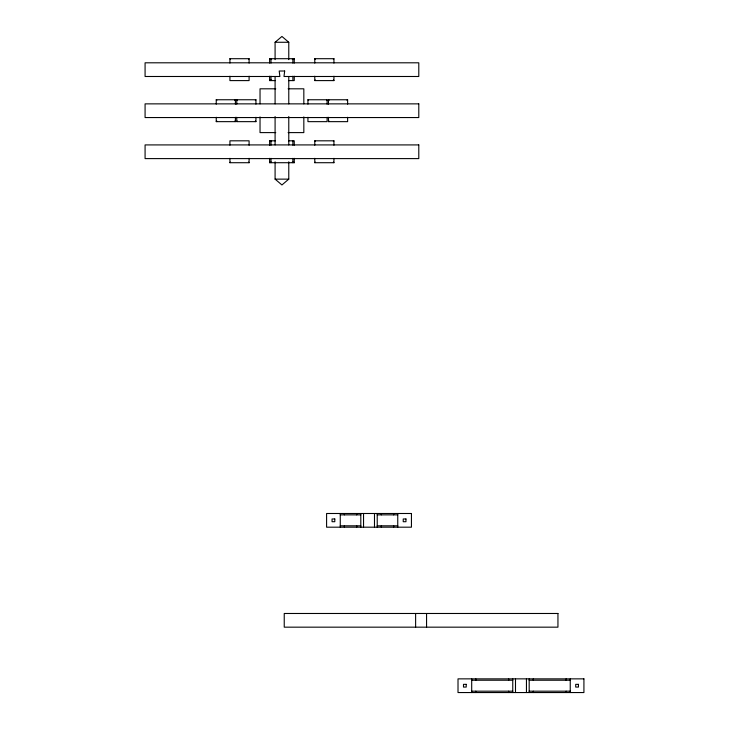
<?xml version="1.0" encoding="UTF-8"?>
<svg xmlns="http://www.w3.org/2000/svg" width="729" height="729" viewBox="0 0 729 729"><rect width="100%" height="100%" fill="white"/><g stroke="black" fill="none" stroke-linecap="round" stroke-linejoin="round"><path stroke-width="1.09" d="M248.498 59.295L249.09 58.703L249.09 63.077M234.811 100.347L235.403 99.755L235.403 104.138M216.24 117.278L216.24 121.652L216.832 121.06M269.621 76.217L269.621 80.6L270.213 80.008M271.58 80.008L270.988 80.6L270.988 76.217M292.293 59.295L292.885 58.703L292.885 63.077M293.659 59.295L294.252 58.703L294.252 63.077M255.341 100.347L255.934 99.755L255.934 104.138M236.77 117.278L236.77 121.652L237.362 121.06M229.927 158.33L229.927 162.713L230.519 162.12M333.344 59.295L333.937 58.703L333.937 63.077M314.782 76.217L314.782 80.6L315.375 80.008M326.501 100.347L327.102 99.755L327.102 104.138M269.621 158.33L269.621 162.713L270.213 162.12M271.58 162.12L270.988 162.713L270.988 158.33M347.031 100.347L347.624 99.755L347.624 104.138M328.469 117.278L328.469 121.652L329.061 121.06M333.344 141.408L333.937 140.815L333.937 145.199M314.782 158.33L314.782 162.713L315.375 162.12M275.088 59.623L275.088 42.273L281.932 36.45L288.775 42.273L288.775 59.623M288.775 161.792L288.775 179.134L281.932 184.966L275.088 179.134L275.088 161.792M275.088 42.273L288.775 42.273M229.927 63.077L229.927 58.703L249.09 58.703M269.621 63.077L269.621 58.703L294.252 58.703M314.782 63.077L314.782 58.703L333.937 58.703M269.621 80.6L275.362 80.6M288.502 80.6L294.252 80.6L294.252 76.217M314.782 80.6L333.937 80.6L333.937 76.217M275.762 88.81L260.034 88.81L260.034 103.864M288.11 88.81L303.829 88.81L303.829 103.864M216.24 104.138L216.24 99.755L235.403 99.755M236.77 104.138L236.77 99.755L255.934 99.755M307.939 104.138L307.939 99.755L327.102 99.755M328.469 104.138L328.469 99.755L347.624 99.755M216.24 121.652L235.403 121.652L235.403 117.278M236.77 121.652L255.934 121.652L255.934 117.278M328.469 121.652L347.624 121.652L347.624 117.278M275.762 132.605L260.034 132.605L260.034 116.886M288.11 132.605L303.829 132.605L303.829 116.886M269.621 145.199L269.621 140.815L275.362 140.815M288.502 140.815L294.252 140.815L294.252 145.199M314.782 145.199L314.782 140.815L333.937 140.815M229.927 162.713L249.09 162.713L249.09 158.33M269.621 162.713L294.252 162.713L294.252 158.33M314.782 162.713L333.937 162.713L333.937 158.33M275.088 179.134L288.775 179.134M340.27 514.865L360.8 514.865M377.23 514.865L397.752 514.865M340.27 525.819L360.8 525.819M377.23 525.819L397.752 525.819M471.699 680.23L512.76 680.23M529.181 680.23L570.242 680.23M471.699 691.183L512.76 691.183M529.181 691.183L570.242 691.183M314.782 58.703L315.375 59.295M333.344 80.008L333.937 80.6M328.469 99.755L329.061 100.347M271.58 59.295L270.988 58.703L270.988 63.077M269.621 58.703L270.213 59.295M307.939 99.755L308.531 100.347M314.782 140.815L315.375 141.408M229.927 58.703L230.519 59.295M333.344 162.12L333.937 162.713M236.77 99.755L237.362 100.347M255.341 121.06L255.934 121.652M293.659 162.12L294.252 162.713M271.58 141.408L270.988 140.815L270.988 145.199M292.293 162.12L292.885 162.713L292.885 158.33M269.621 140.815L270.213 141.408M216.24 99.755L216.832 100.347M234.811 121.06L235.403 121.652M248.498 162.12L249.09 162.713M570.242 678.863L570.242 692.55M566.132 678.863L566.132 680.23M566.132 691.183L566.132 692.55M533.291 678.863L533.291 680.23M533.291 691.183L533.291 692.55M529.181 678.863L529.181 692.55M526.447 678.863L526.447 692.55M515.494 678.863L515.494 692.55M512.76 678.863L512.76 692.55M508.651 678.863L508.651 680.23M508.651 691.183L508.651 692.55M475.809 678.863L475.809 680.23M475.809 691.183L475.809 692.55M471.699 678.863L471.699 692.55M426.565 613.481L426.565 627.168M415.621 613.481L415.621 627.168M397.752 513.498L397.752 527.185M393.651 513.498L393.651 514.865M393.651 525.819L393.651 527.185M381.331 513.498L381.331 514.865M381.331 525.819L381.331 527.185M377.23 513.498L377.23 527.185M374.487 513.498L374.487 527.185M363.543 513.498L363.543 527.185M360.8 513.498L360.8 527.185M356.7 513.498L356.7 514.865M356.7 525.819L356.7 527.185M344.38 513.498L344.38 514.865M344.38 525.819L344.38 527.185M340.27 513.498L340.27 527.185M327.102 117.278L327.102 121.652L307.939 121.652L307.939 117.278M292.885 76.217L292.885 80.6M292.885 140.815L292.885 145.199M288.775 76.49L288.775 103.864M288.775 116.522L288.775 144.916M275.088 76.49L275.088 103.864M275.088 116.522L275.088 144.916M249.09 76.217L249.09 80.6L229.927 80.6L229.927 76.217M249.09 145.199L249.09 140.815L229.927 140.815L229.927 145.199M284.674 71.014L283.991 76.49L418.792 76.49L418.792 62.803L145.08 62.803L145.08 76.49L279.881 76.49L279.198 71.014L284.674 71.014M418.792 103.864L145.08 103.864L145.08 117.551L418.792 117.551L418.792 103.864M418.792 144.916L145.08 144.916L145.08 158.603L418.792 158.603L418.792 144.916M411.438 513.498L326.592 513.498L326.592 527.185L411.438 527.185L411.438 513.498M334.802 518.975L332.059 518.975L332.059 521.709L334.802 521.709L334.802 518.975M405.962 518.975L403.228 518.975L403.228 521.709L405.962 521.709L405.962 518.975M557.949 613.481L284.237 613.481L284.237 627.168L557.949 627.168L557.949 613.481M583.92 678.863L458.012 678.863L458.012 692.55L583.92 692.55L583.92 678.863M466.223 684.34L463.489 684.34L463.489 687.073L466.223 687.073L466.223 684.34M578.452 684.34L575.71 684.34L575.71 687.073L578.452 687.073L578.452 684.34"/></g></svg>
